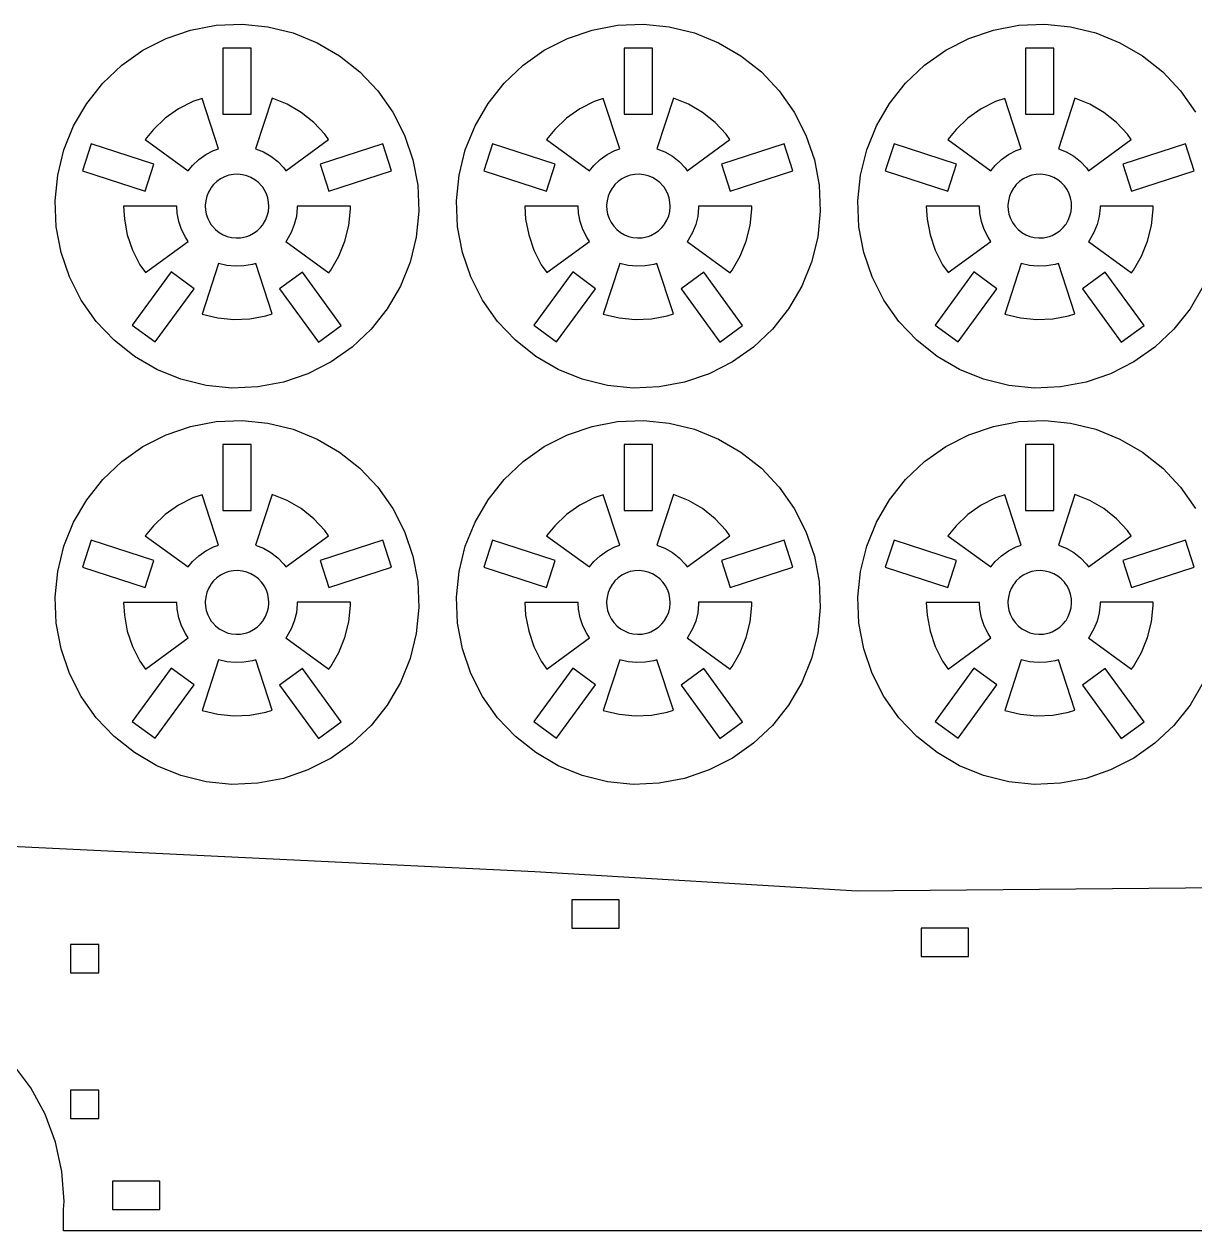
# Model space of a CAD drawing. Extents: x -3458 to 3458, y -2251 to 2251.
# Drawn here: x 851 to 2040, y 1026 to 2251 of the extents above; entities that cross this region are included whole.
import ezdxf

# ---------------------------------------------------------------- set-up
doc = ezdxf.new("R2010")
doc.units = 0
doc.header["$MEASUREMENT"] = 0
doc.layers.get('0').update_dxf_attribs({"linetype": 'CONTINUOUS'})

msp = doc.modelspace()

# ---------------------------------------------------------------- linework, layer by layer
for p, q in [((995.6, 2236.5), (1020.5, 2245)), ((1020.5, 2245), (1046.5, 2249.9)), ((1046.5, 2249.9), (1072.8, 2251.1)), ((1072.8, 2251.1), (1099, 2248.4)), ((1099, 2248.4), (1124.7, 2242.1)), ((1124.7, 2242.1), (1149.1, 2232.2)), ((1403.2, 2236.5), (1428.2, 2245)), ((1428.2, 2245), (1454.1, 2249.9)), ((1454.1, 2249.9), (1480.4, 2251.1)), ((1480.4, 2251.1), (1506.6, 2248.4)), ((1506.6, 2248.4), (1532.2, 2242.1)), ((1532.2, 2242.1), (1556.7, 2232.2)), ((1810.8, 2236.5), (1835.8, 2245)), ((1835.8, 2245), (1861.7, 2249.9)), ((1861.7, 2249.9), (1888, 2251.1)), ((1888, 2251.1), (1914.2, 2248.4)), ((1914.2, 2248.4), (1939.8, 2242.1)), ((1939.8, 2242.1), (1964.3, 2232.2)), ((972.1, 2224.5), (995.6, 2236.5)), ((1149.1, 2232.2), (1171.8, 2218.9)), ((1379.7, 2224.5), (1403.2, 2236.5)), ((1556.7, 2232.2), (1579.4, 2218.9)), ((1787.3, 2224.5), (1810.8, 2236.5)), ((1964.3, 2232.2), (1987, 2218.9)), ((950.6, 2209.3), (972.1, 2224.5)), ((1053.2, 2226.6), (1053.2, 2159.7)), ((1082, 2226.6), (1053.2, 2226.6)), ((1082, 2159.7), (1082, 2226.6)), ((1171.8, 2218.9), (1192.5, 2202.5)), ((1358.2, 2209.3), (1379.7, 2224.5)), ((1489.6, 2226.6), (1460.8, 2226.6)), ((1460.8, 2226.6), (1460.8, 2159.7)), ((1489.6, 2159.7), (1489.6, 2226.6)), ((1579.4, 2218.9), (1600.1, 2202.5)), ((1765.8, 2209.3), (1787.3, 2224.5)), ((1897.2, 2226.6), (1868.4, 2226.6)), ((1868.4, 2226.6), (1868.4, 2159.7)), ((1897.2, 2159.7), (1897.2, 2226.6)), ((1987, 2218.9), (2007.7, 2202.5)), ((931.4, 2191.2), (950.6, 2209.3)), ((1339, 2191.2), (1358.2, 2209.3)), ((1746.6, 2191.2), (1765.8, 2209.3)), ((1192.5, 2202.5), (1210.6, 2183.4)), ((1600.1, 2202.5), (1618.2, 2183.4)), ((2007.7, 2202.5), (2025.8, 2183.4)), ((915.1, 2170.6), (931.4, 2191.2)), ((1210.6, 2183.4), (1225.8, 2161.8)), ((1322.6, 2170.6), (1339, 2191.2)), ((1618.2, 2183.4), (1633.4, 2161.8)), ((1730.2, 2170.6), (1746.6, 2191.2)), ((2025.8, 2183.4), (2041, 2161.8)), ((901.7, 2147.8), (915.1, 2170.6)), ((1022.7, 2172.5), (1008.1, 2165)), ((1032.1, 2175.6), (1022.7, 2172.5)), ((1048.7, 2124.5), (1032.1, 2175.6)), ((1103.2, 2175.9), (1086.5, 2124.6)), ((1118.4, 2169.8), (1103.2, 2175.9)), ((1132.6, 2161.5), (1118.4, 2169.8)), ((1309.4, 2147.8), (1322.6, 2170.6)), ((1430.3, 2172.5), (1415.7, 2165)), ((1439.6, 2175.6), (1430.3, 2172.5)), ((1456.3, 2124.5), (1439.6, 2175.6)), ((1510.8, 2175.9), (1494.1, 2124.6)), ((1526, 2169.8), (1510.8, 2175.9)), ((1540.2, 2161.5), (1526, 2169.8)), ((1717, 2147.8), (1730.2, 2170.6)), ((1837.9, 2172.5), (1823.2, 2165)), ((1847.2, 2175.6), (1837.9, 2172.5)), ((1863.9, 2124.5), (1847.2, 2175.6)), ((1918.4, 2175.9), (1901.7, 2124.6)), ((1933.6, 2169.8), (1918.4, 2175.9)), ((1947.8, 2161.5), (1933.6, 2169.8)), ((1008.1, 2165), (994.6, 2155.5)), ((1053.2, 2159.7), (1082, 2159.7)), ((1145.5, 2151.3), (1132.6, 2161.5)), ((1225.8, 2161.8), (1237.8, 2138.3)), ((1415.7, 2165), (1402.3, 2155.5)), ((1460.8, 2159.7), (1489.6, 2159.7)), ((1553.1, 2151.3), (1540.2, 2161.5)), ((1633.4, 2161.8), (1645.4, 2138.3)), ((1823.2, 2165), (1809.8, 2155.5)), ((1868.4, 2159.7), (1897.2, 2159.7)), ((1960.7, 2151.3), (1947.8, 2161.5)), ((891.9, 2123.4), (901.7, 2147.8)), ((982.7, 2144.2), (974.4, 2134)), ((994.6, 2155.5), (982.7, 2144.2)), ((1156.8, 2139.3), (1145.5, 2151.3)), ((1299.4, 2123.4), (1309.4, 2147.8)), ((1390.3, 2144.2), (1382, 2134)), ((1402.3, 2155.5), (1390.3, 2144.2)), ((1564.4, 2139.3), (1553.1, 2151.3)), ((1707.1, 2123.4), (1717, 2147.8)), ((1797.9, 2144.2), (1789.6, 2134)), ((1809.8, 2155.5), (1797.9, 2144.2)), ((1972, 2139.3), (1960.7, 2151.3)), ((974.4, 2134), (1018.1, 2102.3)), ((1117.1, 2102.3), (1160.5, 2133.9)), ((1160.5, 2133.9), (1156.8, 2139.3)), ((1237.8, 2138.3), (1246.3, 2113.4)), ((1382, 2134), (1425.7, 2102.3)), ((1524.7, 2102.3), (1568.2, 2133.9)), ((1568.2, 2133.9), (1564.4, 2139.3)), ((1645.4, 2138.3), (1653.9, 2113.4)), ((1789.6, 2134), (1833.3, 2102.3)), ((1932.3, 2102.3), (1975.8, 2133.9)), ((1975.8, 2133.9), (1972, 2139.3)), ((885.5, 2097.8), (891.9, 2123.4)), ((919.6, 2129.5), (910.7, 2102.1)), ((983.2, 2108.9), (919.6, 2129.5)), ((1036, 2118.7), (1043.8, 2122.7)), ((1043.8, 2122.7), (1048.7, 2124.5)), ((1086.5, 2124.6), (1094.6, 2121.3)), ((1094.6, 2121.3), (1102.1, 2116.9)), ((1215.6, 2129.6), (1151.9, 2108.9)), ((1224.5, 2102.2), (1215.6, 2129.6)), ((1293.1, 2097.8), (1299.4, 2123.4)), ((1327.2, 2129.5), (1318.3, 2102.1)), ((1390.8, 2108.9), (1327.2, 2129.5)), ((1443.6, 2118.7), (1451.4, 2122.7)), ((1451.4, 2122.7), (1456.3, 2124.5)), ((1494.1, 2124.6), (1502.2, 2121.3)), ((1502.2, 2121.3), (1509.7, 2116.9)), ((1623.1, 2129.6), (1559.6, 2108.9)), ((1632.1, 2102.2), (1623.1, 2129.6)), ((1700.7, 2097.8), (1707.1, 2123.4)), ((1734.8, 2129.5), (1725.9, 2102.1)), ((1798.4, 2108.9), (1734.8, 2129.5)), ((1851.2, 2118.7), (1859, 2122.7)), ((1859, 2122.7), (1863.9, 2124.5)), ((1901.7, 2124.6), (1909.8, 2121.3)), ((1909.8, 2121.3), (1917.3, 2116.9)), ((2030.8, 2129.6), (1967.2, 2108.9)), ((2039.7, 2102.2), (2030.8, 2129.6)), ((974.4, 2081.5), (983.2, 2108.9)), ((1018.1, 2102.3), (1022.5, 2107.7)), ((1022.5, 2107.7), (1028.9, 2113.7)), ((1028.9, 2113.7), (1036, 2118.7)), ((1102.1, 2116.9), (1109, 2111.5)), ((1109, 2111.5), (1115, 2105.1)), ((1151.9, 2108.9), (1160.9, 2081.6)), ((1246.3, 2113.4), (1251.2, 2087.5)), ((1381.9, 2081.5), (1390.8, 2108.9)), ((1425.7, 2102.3), (1430.1, 2107.7)), ((1430.1, 2107.7), (1436.5, 2113.7)), ((1436.5, 2113.7), (1443.6, 2118.7)), ((1509.7, 2116.9), (1516.6, 2111.5)), ((1516.6, 2111.5), (1522.6, 2105.1)), ((1559.6, 2108.9), (1568.5, 2081.6)), ((1653.9, 2113.4), (1658.8, 2087.5)), ((1789.5, 2081.5), (1798.4, 2108.9)), ((1833.3, 2102.3), (1837.7, 2107.7)), ((1837.7, 2107.7), (1844, 2113.7)), ((1844, 2113.7), (1851.2, 2118.7)), ((1917.3, 2116.9), (1924.2, 2111.5)), ((1924.2, 2111.5), (1930.2, 2105.1)), ((1967.2, 2108.9), (1976.1, 2081.6)), ((882.9, 2071.6), (885.5, 2097.8)), ((910.7, 2102.1), (974.4, 2081.5)), ((1055, 2096.1), (1050.9, 2094)), ((1057.6, 2097.1), (1055, 2096.1)), ((1059.4, 2097.6), (1057.6, 2097.1)), ((1063.9, 2098.5), (1059.4, 2097.6)), ((1068.5, 2098.7), (1063.9, 2098.5)), ((1073.1, 2098.2), (1068.5, 2098.7)), ((1077.6, 2097.1), (1073.1, 2098.2)), ((1081.8, 2095.4), (1077.6, 2097.1)), ((1085.8, 2093), (1081.8, 2095.4)), ((1115, 2105.1), (1117.1, 2102.3)), ((1160.9, 2081.6), (1224.5, 2102.2)), ((1290.5, 2071.6), (1293.1, 2097.8)), ((1318.3, 2102.1), (1381.9, 2081.5)), ((1462.6, 2096.1), (1458.5, 2094)), ((1465.2, 2097.1), (1462.6, 2096.1)), ((1467, 2097.6), (1465.2, 2097.1)), ((1471.5, 2098.5), (1467, 2097.6)), ((1476.1, 2098.7), (1471.5, 2098.5)), ((1480.7, 2098.2), (1476.1, 2098.7)), ((1485.2, 2097.1), (1480.7, 2098.2)), ((1489.5, 2095.4), (1485.2, 2097.1)), ((1493.4, 2093), (1489.5, 2095.4)), ((1522.6, 2105.1), (1524.7, 2102.3)), ((1568.5, 2081.6), (1632.1, 2102.2)), ((1698.1, 2071.6), (1700.7, 2097.8)), ((1725.9, 2102.1), (1789.5, 2081.5)), ((1870.2, 2096.1), (1866.1, 2094)), ((1872.8, 2097.1), (1870.2, 2096.1)), ((1874.6, 2097.6), (1872.8, 2097.1)), ((1879.1, 2098.5), (1874.6, 2097.6)), ((1883.7, 2098.7), (1879.1, 2098.5)), ((1888.3, 2098.2), (1883.7, 2098.7)), ((1892.8, 2097.1), (1888.3, 2098.2)), ((1897.1, 2095.4), (1892.8, 2097.1)), ((1901.1, 2093), (1897.1, 2095.4)), ((1930.2, 2105.1), (1932.3, 2102.3)), ((1976.1, 2081.6), (2039.7, 2102.2)), ((1040.9, 2084.6), (1038.6, 2080.6)), ((1041.4, 2085.3), (1040.9, 2084.6)), ((1043.8, 2088.2), (1041.4, 2085.3)), ((1047.1, 2091.4), (1043.8, 2088.2)), ((1050.9, 2094), (1047.1, 2091.4)), ((1089.5, 2090.2), (1085.8, 2093)), ((1092.6, 2086.8), (1089.5, 2090.2)), ((1093.8, 2085.4), (1092.6, 2086.8)), ((1095.3, 2083.1), (1093.8, 2085.4)), ((1097.4, 2078.9), (1095.3, 2083.1)), ((1251.2, 2087.5), (1252.3, 2061.1)), ((1448.5, 2084.6), (1446.2, 2080.6)), ((1449.1, 2085.3), (1448.5, 2084.6)), ((1451.4, 2088.2), (1449.1, 2085.3)), ((1454.7, 2091.4), (1451.4, 2088.2)), ((1458.5, 2094), (1454.7, 2091.4)), ((1497.1, 2090.2), (1493.4, 2093)), ((1500.2, 2086.8), (1497.1, 2090.2)), ((1501.4, 2085.4), (1500.2, 2086.8)), ((1502.9, 2083.1), (1501.4, 2085.4)), ((1505, 2078.9), (1502.9, 2083.1)), ((1658.8, 2087.5), (1659.9, 2061.1)), ((1856.1, 2084.6), (1853.8, 2080.6)), ((1856.7, 2085.3), (1856.1, 2084.6)), ((1859, 2088.2), (1856.7, 2085.3)), ((1862.3, 2091.4), (1859, 2088.2)), ((1866.1, 2094), (1862.3, 2091.4)), ((1904.6, 2090.2), (1901.1, 2093)), ((1907.8, 2086.8), (1904.6, 2090.2)), ((1908.9, 2085.4), (1907.8, 2086.8)), ((1910.5, 2083.1), (1908.9, 2085.4)), ((1912.6, 2078.9), (1910.5, 2083.1)), ((884, 2045.2), (882.9, 2071.6)), ((1035.8, 2071.8), (1035.3, 2067.3)), ((1036.9, 2076.3), (1035.8, 2071.8)), ((1038.6, 2080.6), (1036.9, 2076.3)), ((1098.9, 2074.6), (1097.4, 2078.9)), ((1099.7, 2070), (1098.9, 2074.6)), ((1291.6, 2045.2), (1290.5, 2071.6)), ((1443.4, 2071.8), (1442.9, 2067.3)), ((1444.5, 2076.3), (1443.4, 2071.8)), ((1446.2, 2080.6), (1444.5, 2076.3)), ((1506.5, 2074.6), (1505, 2078.9)), ((1507.3, 2070), (1506.5, 2074.6)), ((1699.2, 2045.2), (1698.1, 2071.6)), ((1851, 2071.8), (1850.5, 2067.3)), ((1852, 2076.3), (1851, 2071.8)), ((1853.8, 2080.6), (1852, 2076.3)), ((1914.1, 2074.6), (1912.6, 2078.9)), ((1914.9, 2070), (1914.1, 2074.6)), ((952.4, 2066.3), (953.2, 2053.2)), ((1006.4, 2066.3), (952.4, 2066.3)), ((1006.8, 2059.3), (1006.4, 2066.3)), ((1008.4, 2050.8), (1006.8, 2059.3)), ((1035.3, 2067.3), (1035.3, 2066.3)), ((1035.3, 2066.3), (1035.5, 2062.7)), ((1035.5, 2062.7), (1036.4, 2058.1)), ((1036.4, 2058.1), (1037.9, 2053.7)), ((1098.3, 2056.4), (1099.5, 2060.9)), ((1099.5, 2060.9), (1099.9, 2065.4)), ((1099.9, 2066.4), (1099.7, 2070)), ((1099.9, 2065.4), (1099.9, 2066.4)), ((1128.8, 2064.6), (1127.9, 2055.9)), ((1182.8, 2066.4), (1128.8, 2066.4)), ((1128.8, 2066.4), (1128.8, 2064.6)), ((1181.1, 2046.7), (1182.8, 2063.1)), ((1182.8, 2063.1), (1182.8, 2066.4)), ((1252.3, 2061.1), (1249.7, 2034.9)), ((1414, 2066.3), (1360, 2066.3)), ((1360, 2066.3), (1360.7, 2053.2)), ((1414.4, 2059.3), (1414, 2066.3)), ((1416, 2050.8), (1414.4, 2059.3)), ((1442.9, 2067.3), (1442.9, 2066.3)), ((1442.9, 2066.3), (1443.1, 2062.7)), ((1443.1, 2062.7), (1443.9, 2058.1)), ((1443.9, 2058.1), (1445.4, 2053.7)), ((1506, 2056.4), (1507.1, 2060.9)), ((1507.1, 2060.9), (1507.5, 2065.4)), ((1507.5, 2066.4), (1507.3, 2070)), ((1507.5, 2065.4), (1507.5, 2066.4)), ((1536.4, 2064.6), (1535.5, 2055.9)), ((1590.4, 2066.4), (1536.4, 2066.4)), ((1536.4, 2066.4), (1536.4, 2064.6)), ((1588.7, 2046.7), (1590.4, 2063.1)), ((1590.4, 2063.1), (1590.4, 2066.4)), ((1659.9, 2061.1), (1657.3, 2034.9)), ((1821.6, 2066.3), (1767.6, 2066.3)), ((1767.6, 2066.3), (1768.4, 2053.2)), ((1822, 2059.3), (1821.6, 2066.3)), ((1823.6, 2050.8), (1822, 2059.3)), ((1850.5, 2067.3), (1850.5, 2066.3)), ((1850.5, 2066.3), (1850.7, 2062.7)), ((1850.7, 2062.7), (1851.5, 2058.1)), ((1851.5, 2058.1), (1853, 2053.7)), ((1913.5, 2056.4), (1914.7, 2060.9)), ((1914.7, 2060.9), (1915.1, 2065.4)), ((1915.1, 2066.4), (1914.9, 2070)), ((1915.1, 2065.4), (1915.1, 2066.4)), ((1944, 2064.6), (1943.1, 2055.9)), ((1998, 2066.4), (1944, 2066.4)), ((1944, 2066.4), (1944, 2064.6)), ((1996.4, 2046.7), (1998, 2063.1)), ((1998, 2063.1), (1998, 2066.4)), ((953.2, 2053.2), (956.2, 2037)), ((1011.2, 2042.5), (1008.4, 2050.8)), ((1037.9, 2053.7), (1039.9, 2049.6)), ((1039.9, 2049.6), (1041.5, 2047.3)), ((1041.5, 2047.3), (1042.6, 2045.9)), ((1042.6, 2045.9), (1045.8, 2042.5)), ((1091.4, 2044.5), (1093.8, 2047.4)), ((1093.8, 2047.4), (1094.3, 2048.1)), ((1094.3, 2048.1), (1096.6, 2052.1)), ((1096.6, 2052.1), (1098.3, 2056.4)), ((1125.8, 2047.5), (1122.5, 2039.4)), ((1127.9, 2055.9), (1125.8, 2047.5)), ((1177.2, 2030.8), (1181.1, 2046.7)), ((1360.7, 2053.2), (1363.8, 2037)), ((1418.9, 2042.5), (1416, 2050.8)), ((1445.4, 2053.7), (1447.5, 2049.6)), ((1447.5, 2049.6), (1449.1, 2047.3)), ((1449.1, 2047.3), (1450.2, 2045.9)), ((1450.2, 2045.9), (1453.4, 2042.5)), ((1499, 2044.5), (1501.4, 2047.4)), ((1501.4, 2047.4), (1501.9, 2048.1)), ((1501.9, 2048.1), (1504.2, 2052.1)), ((1504.2, 2052.1), (1506, 2056.4)), ((1533.4, 2047.5), (1530.1, 2039.4)), ((1535.5, 2055.9), (1533.4, 2047.5)), ((1584.8, 2030.8), (1588.7, 2046.7)), ((1588.7, 2046.7), (1588.7, 2046.7)), ((1768.4, 2053.2), (1771.4, 2037)), ((1826.4, 2042.5), (1823.6, 2050.8)), ((1853, 2053.7), (1855.1, 2049.6)), ((1855.1, 2049.6), (1856.7, 2047.3)), ((1856.7, 2047.3), (1857.8, 2045.9)), ((1857.8, 2045.9), (1861, 2042.5)), ((1906.6, 2044.5), (1909, 2047.4)), ((1909, 2047.4), (1909.5, 2048.1)), ((1909.5, 2048.1), (1911.8, 2052.1)), ((1911.8, 2052.1), (1913.5, 2056.4)), ((1941, 2047.5), (1937.7, 2039.4)), ((1943.1, 2055.9), (1941, 2047.5)), ((1992.4, 2030.8), (1996.4, 2046.7)), ((1996.4, 2046.7), (1996.4, 2046.7)), ((888.9, 2019.3), (884, 2045.2)), ((956.2, 2037), (961.5, 2021.5)), ((1015.2, 2034.7), (1011.2, 2042.5)), ((1018.1, 2030.4), (1015.2, 2034.7)), ((1045.8, 2042.5), (1049.4, 2039.7)), ((1049.4, 2039.7), (1053.4, 2037.3)), ((1053.4, 2037.3), (1057.6, 2035.6)), ((1057.6, 2035.6), (1062.1, 2034.5)), ((1062.1, 2034.5), (1066.7, 2034)), ((1066.7, 2034), (1071.3, 2034.2)), ((1071.3, 2034.2), (1075.9, 2035.1)), ((1075.9, 2035.1), (1077.6, 2035.6)), ((1077.6, 2035.6), (1080.2, 2036.6)), ((1080.2, 2036.6), (1084.3, 2038.7)), ((1084.3, 2038.7), (1088.1, 2041.3)), ((1088.1, 2041.3), (1091.4, 2044.5)), ((1122.5, 2039.4), (1118.1, 2031.8)), ((1249.7, 2034.9), (1243.4, 2009.3)), ((1296.5, 2019.3), (1291.6, 2045.2)), ((1363.8, 2037), (1369.1, 2021.5)), ((1422.8, 2034.7), (1418.9, 2042.5)), ((1425.7, 2030.4), (1422.8, 2034.7)), ((1453.4, 2042.5), (1457, 2039.7)), ((1457, 2039.7), (1461, 2037.3)), ((1461, 2037.3), (1465.2, 2035.6)), ((1465.2, 2035.6), (1469.7, 2034.5)), ((1469.7, 2034.5), (1474.3, 2034)), ((1474.3, 2034), (1478.9, 2034.2)), ((1478.9, 2034.2), (1483.4, 2035.1)), ((1483.4, 2035.1), (1485.2, 2035.6)), ((1485.2, 2035.6), (1487.8, 2036.6)), ((1487.8, 2036.6), (1491.9, 2038.7)), ((1491.9, 2038.7), (1495.7, 2041.3)), ((1495.7, 2041.3), (1499, 2044.5)), ((1530.1, 2039.4), (1525.7, 2031.8)), ((1657.3, 2034.9), (1651, 2009.3)), ((1704.1, 2019.3), (1699.2, 2045.2)), ((1771.4, 2037), (1776.7, 2021.5)), ((1830.4, 2034.7), (1826.4, 2042.5)), ((1833.3, 2030.4), (1830.4, 2034.7)), ((1861, 2042.5), (1864.6, 2039.7)), ((1864.6, 2039.7), (1868.6, 2037.3)), ((1868.6, 2037.3), (1872.8, 2035.6)), ((1872.8, 2035.6), (1877.3, 2034.5)), ((1877.3, 2034.5), (1881.9, 2034)), ((1881.9, 2034), (1886.5, 2034.2)), ((1886.5, 2034.2), (1891, 2035.1)), ((1891, 2035.1), (1892.8, 2035.6)), ((1892.8, 2035.6), (1895.4, 2036.6)), ((1895.4, 2036.6), (1899.5, 2038.7)), ((1899.5, 2038.7), (1903.3, 2041.3)), ((1903.3, 2041.3), (1906.6, 2044.5)), ((1937.7, 2039.4), (1933.3, 2031.8)), ((961.5, 2021.5), (969, 2006.8)), ((974.7, 1998.8), (1018.1, 2030.4)), ((1118.1, 2031.8), (1117.1, 2030.4)), ((1117.1, 2030.4), (1160.9, 1998.7)), ((1171, 2015.6), (1177.2, 2030.8)), ((1369.1, 2021.5), (1376.6, 2006.8)), ((1382.2, 1998.8), (1425.7, 2030.4)), ((1525.7, 2031.8), (1524.7, 2030.4)), ((1524.7, 2030.4), (1568.4, 1998.7)), ((1578.6, 2015.6), (1584.8, 2030.8)), ((1776.7, 2021.5), (1784.2, 2006.8)), ((1789.9, 1998.8), (1833.3, 2030.4)), ((1933.3, 2031.8), (1932.3, 2030.4)), ((1932.3, 2030.4), (1976, 1998.7)), ((1986.2, 2015.6), (1992.4, 2030.8)), ((897.4, 1994.4), (888.9, 2019.3)), ((1162.8, 2001.4), (1171, 2015.6)), ((1243.4, 2009.3), (1233.5, 1984.9)), ((1305, 1994.4), (1296.5, 2019.3)), ((1570.3, 2001.4), (1578.6, 2015.6)), ((1651, 2009.3), (1641.1, 1984.9)), ((1712.6, 1994.4), (1704.1, 2019.3)), ((1977.9, 2001.4), (1986.2, 2015.6)), ((1000.8, 1999.5), (961.3, 1945.5)), ((969, 2006.8), (974.7, 1998.8)), ((1024.1, 1982.5), (1000.8, 1999.5)), ((1048.7, 2008.1), (1032.1, 1956.8)), ((1057.2, 2006), (1048.7, 2008.1)), ((1065.9, 2005.2), (1057.2, 2006)), ((1074.6, 2005.6), (1065.9, 2005.2)), ((1083.2, 2007.2), (1074.6, 2005.6)), ((1086.6, 2008.1), (1083.2, 2007.2)), ((1103.2, 1957.1), (1086.6, 2008.1)), ((1134.2, 1999.3), (1110.9, 1982.4)), ((1173.5, 1945.2), (1134.2, 1999.3)), ((1160.9, 1998.7), (1162.8, 2001.4)), ((1408.5, 1999.5), (1368.9, 1945.5)), ((1376.6, 2006.8), (1382.2, 1998.8)), ((1431.7, 1982.5), (1408.5, 1999.5)), ((1456.3, 2008.1), (1439.6, 1956.8)), ((1464.8, 2006), (1456.3, 2008.1)), ((1473.5, 2005.2), (1464.8, 2006)), ((1482.2, 2005.6), (1473.5, 2005.2)), ((1490.8, 2007.2), (1482.2, 2005.6)), ((1494.1, 2008.1), (1490.8, 2007.2)), ((1510.8, 1957.1), (1494.1, 2008.1)), ((1541.8, 1999.3), (1518.5, 1982.4)), ((1581.1, 1945.2), (1541.8, 1999.3)), ((1568.4, 1998.7), (1570.3, 2001.4)), ((1816, 1999.5), (1776.6, 1945.5)), ((1784.2, 2006.8), (1789.9, 1998.8)), ((1839.3, 1982.5), (1816, 1999.5)), ((1863.9, 2008.1), (1847.2, 1956.8)), ((1872.4, 2006), (1863.9, 2008.1)), ((1881.1, 2005.2), (1872.4, 2006)), ((1889.8, 2005.6), (1881.1, 2005.2)), ((1898.4, 2007.2), (1889.8, 2005.6)), ((1901.7, 2008.1), (1898.4, 2007.2)), ((1918.4, 1957.1), (1901.7, 2008.1)), ((1949.4, 1999.3), (1926.1, 1982.4)), ((1988.7, 1945.2), (1949.4, 1999.3)), ((1976, 1998.7), (1977.9, 2001.4)), ((909.4, 1970.9), (897.4, 1994.4)), ((1233.5, 1984.9), (1220.2, 1962.1)), ((1317, 1970.9), (1305, 1994.4)), ((1641.1, 1984.9), (1627.8, 1962.1)), ((1724.6, 1970.9), (1712.6, 1994.4)), ((2048.7, 1984.9), (2035.4, 1962.1)), ((984.6, 1928.5), (1024.1, 1982.5)), ((1110.9, 1982.4), (1150.2, 1928.3)), ((1392.2, 1928.5), (1431.7, 1982.5)), ((1518.5, 1982.4), (1557.8, 1928.3)), ((1799.8, 1928.5), (1839.3, 1982.5)), ((1926.1, 1982.4), (1965.4, 1928.3)), ((924.6, 1949.3), (909.4, 1970.9)), ((1220.2, 1962.1), (1203.8, 1941.5)), ((1332.2, 1949.3), (1317, 1970.9)), ((1627.8, 1962.1), (1611.4, 1941.5)), ((1739.8, 1949.3), (1724.6, 1970.9)), ((2035.4, 1962.1), (2019, 1941.5)), ((942.7, 1930.2), (924.6, 1949.3)), ((1032.1, 1956.8), (1048, 1952.8)), ((1048, 1952.8), (1064.4, 1951.2)), ((1064.4, 1951.2), (1080.8, 1951.9)), ((1080.8, 1951.9), (1097, 1954.9)), ((1097, 1954.9), (1103.2, 1957.1)), ((1350.3, 1930.2), (1332.2, 1949.3)), ((1439.6, 1956.8), (1455.6, 1952.8)), ((1455.6, 1952.8), (1472, 1951.2)), ((1472, 1951.2), (1488.4, 1951.9)), ((1488.4, 1951.9), (1504.5, 1954.9)), ((1504.5, 1954.9), (1510.8, 1957.1)), ((1757.9, 1930.2), (1739.8, 1949.3)), ((1847.2, 1956.8), (1863.2, 1952.8)), ((1863.2, 1952.8), (1879.6, 1951.2)), ((1879.6, 1951.2), (1896, 1951.9)), ((1896, 1951.9), (1912.1, 1954.9)), ((1912.1, 1954.9), (1918.4, 1957.1)), ((961.3, 1945.5), (984.6, 1928.5)), ((1150.2, 1928.3), (1173.5, 1945.2)), ((1203.8, 1941.5), (1184.6, 1923.3)), ((1368.9, 1945.5), (1392.2, 1928.5)), ((1557.8, 1928.3), (1581.1, 1945.2)), ((1611.4, 1941.5), (1592.2, 1923.3)), ((1776.6, 1945.5), (1799.8, 1928.5)), ((1965.4, 1928.3), (1988.7, 1945.2)), ((2019, 1941.5), (1999.8, 1923.3)), ((963.4, 1913.8), (942.7, 1930.2)), ((1184.6, 1923.3), (1163.1, 1908.1)), ((1371, 1913.8), (1350.3, 1930.2)), ((1592.2, 1923.3), (1570.7, 1908.1)), ((1778.5, 1913.8), (1757.9, 1930.2)), ((1999.8, 1923.3), (1978.3, 1908.1)), ((986.1, 1900.5), (963.4, 1913.8)), ((1393.8, 1900.5), (1371, 1913.8)), ((1801.3, 1900.5), (1778.5, 1913.8)), ((1010.6, 1890.6), (986.1, 1900.5)), ((1163.1, 1908.1), (1139.6, 1896.2)), ((1418.2, 1890.6), (1393.8, 1900.5)), ((1570.7, 1908.1), (1547.2, 1896.2)), ((1825.8, 1890.6), (1801.3, 1900.5)), ((1978.3, 1908.1), (1954.8, 1896.2)), ((1036.2, 1884.3), (1010.6, 1890.6)), ((1114.7, 1887.7), (1088.8, 1882.8)), ((1139.6, 1896.2), (1114.7, 1887.7)), ((1443.8, 1884.3), (1418.2, 1890.6)), ((1522.2, 1887.7), (1496.3, 1882.8)), ((1547.2, 1896.2), (1522.2, 1887.7)), ((1851.4, 1884.3), (1825.8, 1890.6)), ((1929.8, 1887.7), (1903.9, 1882.8)), ((1954.8, 1896.2), (1929.8, 1887.7)), ((1062.4, 1881.6), (1036.2, 1884.3)), ((1088.8, 1882.8), (1062.4, 1881.6)), ((1470, 1881.6), (1443.8, 1884.3)), ((1496.3, 1882.8), (1470, 1881.6)), ((1877.6, 1881.6), (1851.4, 1884.3)), ((1903.9, 1882.8), (1877.6, 1881.6)), ((995.6, 1834.2), (1020.5, 1842.7)), ((1020.5, 1842.7), (1046.5, 1847.6)), ((1046.5, 1847.6), (1072.8, 1848.7)), ((1072.8, 1848.7), (1099, 1846.1)), ((1099, 1846.1), (1124.7, 1839.8)), ((1124.7, 1839.8), (1149.1, 1829.9)), ((1403.2, 1834.2), (1428.2, 1842.7)), ((1428.2, 1842.7), (1454.1, 1847.6)), ((1454.1, 1847.6), (1480.4, 1848.7)), ((1480.4, 1848.7), (1506.6, 1846.1)), ((1506.6, 1846.1), (1532.2, 1839.8)), ((1532.2, 1839.8), (1556.7, 1829.9)), ((1810.8, 1834.2), (1835.8, 1842.7)), ((1835.8, 1842.7), (1861.7, 1847.6)), ((1861.7, 1847.6), (1888, 1848.7)), ((1888, 1848.7), (1914.2, 1846.1)), ((1914.2, 1846.1), (1939.8, 1839.8)), ((1939.8, 1839.8), (1964.3, 1829.9)), ((972.1, 1822.2), (995.6, 1834.2)), ((1149.1, 1829.9), (1171.8, 1816.6)), ((1379.7, 1822.2), (1403.2, 1834.2)), ((1556.7, 1829.9), (1579.4, 1816.6)), ((1787.3, 1822.2), (1810.8, 1834.2)), ((1964.3, 1829.9), (1987, 1816.6)), ((950.6, 1807), (972.1, 1822.2)), ((1082, 1824.3), (1053.2, 1824.3)), ((1053.2, 1824.3), (1053.2, 1757.4)), ((1082, 1757.4), (1082, 1824.3)), ((1171.8, 1816.6), (1192.5, 1800.2)), ((1358.2, 1807), (1379.7, 1822.2)), ((1489.6, 1824.3), (1460.8, 1824.3)), ((1460.8, 1824.3), (1460.8, 1757.4)), ((1489.6, 1757.4), (1489.6, 1824.3)), ((1579.4, 1816.6), (1600.1, 1800.2)), ((1765.8, 1807), (1787.3, 1822.2)), ((1897.2, 1824.3), (1868.4, 1824.3)), ((1868.4, 1824.3), (1868.4, 1757.4)), ((1897.2, 1757.4), (1897.2, 1824.3)), ((1987, 1816.6), (2007.7, 1800.2)), ((931.4, 1788.9), (950.6, 1807)), ((1339, 1788.9), (1358.2, 1807)), ((1746.6, 1788.9), (1765.8, 1807)), ((915.1, 1768.3), (931.4, 1788.9)), ((1192.5, 1800.2), (1210.6, 1781.1)), ((1322.6, 1768.3), (1339, 1788.9)), ((1600.1, 1800.2), (1618.2, 1781.1)), ((1730.2, 1768.3), (1746.6, 1788.9)), ((2007.7, 1800.2), (2025.8, 1781.1)), ((1210.6, 1781.1), (1225.8, 1759.5)), ((1618.2, 1781.1), (1633.4, 1759.5)), ((2025.8, 1781.1), (2041, 1759.5)), ((901.7, 1745.5), (915.1, 1768.3)), ((1022.7, 1770.1), (1008.1, 1762.7)), ((1032.1, 1773.3), (1022.7, 1770.1)), ((1048.7, 1722.2), (1032.1, 1773.3)), ((1103.2, 1773.6), (1086.5, 1722.2)), ((1118.4, 1767.4), (1103.2, 1773.6)), ((1132.6, 1759.2), (1118.4, 1767.4)), ((1309.4, 1745.5), (1322.6, 1768.3)), ((1430.3, 1770.1), (1415.7, 1762.7)), ((1439.6, 1773.3), (1430.3, 1770.1)), ((1456.3, 1722.2), (1439.6, 1773.3)), ((1510.8, 1773.6), (1494.1, 1722.2)), ((1526, 1767.4), (1510.8, 1773.6)), ((1540.2, 1759.2), (1526, 1767.4)), ((1717, 1745.5), (1730.2, 1768.3)), ((1837.9, 1770.1), (1823.2, 1762.7)), ((1847.2, 1773.3), (1837.9, 1770.1)), ((1863.9, 1722.2), (1847.2, 1773.3)), ((1918.4, 1773.6), (1901.7, 1722.2)), ((1933.6, 1767.4), (1918.4, 1773.6)), ((1947.8, 1759.2), (1933.6, 1767.4)), ((994.6, 1753.2), (982.7, 1741.9)), ((1008.1, 1762.7), (994.6, 1753.2)), ((1053.2, 1757.4), (1082, 1757.4)), ((1145.5, 1748.9), (1132.6, 1759.2)), ((1225.8, 1759.5), (1237.8, 1736)), ((1402.3, 1753.2), (1390.3, 1741.9)), ((1415.7, 1762.7), (1402.3, 1753.2)), ((1460.8, 1757.4), (1489.6, 1757.4)), ((1553.1, 1748.9), (1540.2, 1759.2)), ((1633.4, 1759.5), (1645.4, 1736)), ((1809.8, 1753.2), (1797.9, 1741.9)), ((1823.2, 1762.7), (1809.8, 1753.2)), ((1868.4, 1757.4), (1897.2, 1757.4)), ((1960.7, 1748.9), (1947.8, 1759.2)), ((891.9, 1721.1), (901.7, 1745.5)), ((982.7, 1741.9), (974.4, 1731.7)), ((1156.8, 1737), (1145.5, 1748.9)), ((1299.4, 1721.1), (1309.4, 1745.5)), ((1390.3, 1741.9), (1382, 1731.7)), ((1564.4, 1737), (1553.1, 1748.9)), ((1707.1, 1721.1), (1717, 1745.5)), ((1797.9, 1741.9), (1789.6, 1731.7)), ((1972, 1737), (1960.7, 1748.9)), ((974.4, 1731.7), (1018.1, 1700)), ((1117.1, 1700), (1160.5, 1731.6)), ((1215.6, 1727.3), (1151.9, 1706.6)), ((1160.5, 1731.6), (1156.8, 1737)), ((1224.5, 1699.9), (1215.6, 1727.3)), ((1237.8, 1736), (1246.3, 1711.1)), ((1382, 1731.7), (1425.7, 1700)), ((1524.7, 1700), (1568.2, 1731.6)), ((1623.1, 1727.3), (1559.6, 1706.6)), ((1568.2, 1731.6), (1564.4, 1737)), ((1632.1, 1699.9), (1623.1, 1727.3)), ((1645.4, 1736), (1653.9, 1711.1)), ((1789.6, 1731.7), (1833.3, 1700)), ((1932.3, 1700), (1975.8, 1731.6)), ((2030.8, 1727.3), (1967.2, 1706.6)), ((1975.8, 1731.6), (1972, 1737)), ((2039.7, 1699.9), (2030.8, 1727.3)), ((885.5, 1695.5), (891.9, 1721.1)), ((919.6, 1727.2), (910.7, 1699.8)), ((983.2, 1706.5), (919.6, 1727.2)), ((1028.9, 1711.4), (1036, 1716.4)), ((1036, 1716.4), (1043.8, 1720.4)), ((1043.8, 1720.4), (1048.7, 1722.2)), ((1086.5, 1722.2), (1094.6, 1719)), ((1094.6, 1719), (1102.1, 1714.6)), ((1293.1, 1695.5), (1299.4, 1721.1)), ((1327.2, 1727.2), (1318.3, 1699.8)), ((1390.8, 1706.5), (1327.2, 1727.2)), ((1436.5, 1711.4), (1443.6, 1716.4)), ((1443.6, 1716.4), (1451.4, 1720.4)), ((1451.4, 1720.4), (1456.3, 1722.2)), ((1494.1, 1722.2), (1502.2, 1719)), ((1502.2, 1719), (1509.7, 1714.6)), ((1700.7, 1695.5), (1707.1, 1721.1)), ((1734.8, 1727.2), (1725.9, 1699.8)), ((1798.4, 1706.5), (1734.8, 1727.2)), ((1844, 1711.4), (1851.2, 1716.4)), ((1851.2, 1716.4), (1859, 1720.4)), ((1859, 1720.4), (1863.9, 1722.2)), ((1901.7, 1722.2), (1909.8, 1719)), ((1909.8, 1719), (1917.3, 1714.6)), ((974.4, 1679.2), (983.2, 1706.5)), ((1018.1, 1700), (1022.5, 1705.4)), ((1022.5, 1705.4), (1028.9, 1711.4)), ((1102.1, 1714.6), (1109, 1709.1)), ((1109, 1709.1), (1115, 1702.8)), ((1151.9, 1706.6), (1160.9, 1679.2)), ((1246.3, 1711.1), (1251.2, 1685.2)), ((1381.9, 1679.2), (1390.8, 1706.5)), ((1425.7, 1700), (1430.1, 1705.4)), ((1430.1, 1705.4), (1436.5, 1711.4)), ((1509.7, 1714.6), (1516.6, 1709.1)), ((1516.6, 1709.1), (1522.6, 1702.8)), ((1559.6, 1706.6), (1568.5, 1679.2)), ((1653.9, 1711.1), (1658.8, 1685.2)), ((1789.5, 1679.2), (1798.4, 1706.5)), ((1833.3, 1700), (1837.7, 1705.4)), ((1837.7, 1705.4), (1844, 1711.4)), ((1917.3, 1714.6), (1924.2, 1709.1)), ((1924.2, 1709.1), (1930.2, 1702.8)), ((1967.2, 1706.6), (1976.1, 1679.2)), ((882.9, 1669.2), (885.5, 1695.5)), ((910.7, 1699.8), (974.4, 1679.2)), ((1050.9, 1691.7), (1047.1, 1689)), ((1055, 1693.8), (1050.9, 1691.7)), ((1057.6, 1694.8), (1055, 1693.8)), ((1059.4, 1695.3), (1057.6, 1694.8)), ((1063.9, 1696.1), (1059.4, 1695.3)), ((1068.5, 1696.3), (1063.9, 1696.1)), ((1073.1, 1695.9), (1068.5, 1696.3)), ((1077.6, 1694.8), (1073.1, 1695.9)), ((1081.8, 1693), (1077.6, 1694.8)), ((1085.8, 1690.7), (1081.8, 1693)), ((1089.5, 1687.9), (1085.8, 1690.7)), ((1115, 1702.8), (1117.1, 1700)), ((1160.9, 1679.2), (1224.5, 1699.9)), ((1290.5, 1669.2), (1293.1, 1695.5)), ((1318.3, 1699.8), (1381.9, 1679.2)), ((1458.5, 1691.7), (1454.7, 1689)), ((1462.6, 1693.8), (1458.5, 1691.7)), ((1465.2, 1694.8), (1462.6, 1693.8)), ((1467, 1695.3), (1465.2, 1694.8)), ((1471.5, 1696.1), (1467, 1695.3)), ((1476.1, 1696.3), (1471.5, 1696.1)), ((1480.7, 1695.9), (1476.1, 1696.3)), ((1485.2, 1694.8), (1480.7, 1695.9)), ((1489.5, 1693), (1485.2, 1694.8)), ((1493.4, 1690.7), (1489.5, 1693)), ((1497.1, 1687.9), (1493.4, 1690.7)), ((1522.6, 1702.8), (1524.7, 1700)), ((1568.5, 1679.2), (1632.1, 1699.9)), ((1698.1, 1669.2), (1700.7, 1695.5)), ((1725.9, 1699.8), (1789.5, 1679.2)), ((1866.1, 1691.7), (1862.3, 1689)), ((1870.2, 1693.8), (1866.1, 1691.7)), ((1872.8, 1694.8), (1870.2, 1693.8)), ((1874.6, 1695.3), (1872.8, 1694.8)), ((1879.1, 1696.1), (1874.6, 1695.3)), ((1883.7, 1696.3), (1879.1, 1696.1)), ((1888.3, 1695.9), (1883.7, 1696.3)), ((1892.8, 1694.8), (1888.3, 1695.9)), ((1897.1, 1693), (1892.8, 1694.8)), ((1901.1, 1690.7), (1897.1, 1693)), ((1904.6, 1687.9), (1901.1, 1690.7)), ((1930.2, 1702.8), (1932.3, 1700)), ((1976.1, 1679.2), (2039.7, 1699.9)), ((1040.9, 1682.3), (1038.6, 1678.3)), ((1041.4, 1683), (1040.9, 1682.3)), ((1043.8, 1685.9), (1041.4, 1683)), ((1047.1, 1689), (1043.8, 1685.9)), ((1092.6, 1684.5), (1089.5, 1687.9)), ((1093.8, 1683), (1092.6, 1684.5)), ((1095.3, 1680.7), (1093.8, 1683)), ((1097.4, 1676.6), (1095.3, 1680.7)), ((1251.2, 1685.2), (1252.3, 1658.8)), ((1448.5, 1682.3), (1446.2, 1678.3)), ((1449.1, 1683), (1448.5, 1682.3)), ((1451.4, 1685.9), (1449.1, 1683)), ((1454.7, 1689), (1451.4, 1685.9)), ((1500.2, 1684.5), (1497.1, 1687.9)), ((1501.4, 1683), (1500.2, 1684.5)), ((1502.9, 1680.7), (1501.4, 1683)), ((1505, 1676.6), (1502.9, 1680.7)), ((1658.8, 1685.2), (1659.9, 1658.8)), ((1856.1, 1682.3), (1853.8, 1678.3)), ((1856.7, 1683), (1856.1, 1682.3)), ((1859, 1685.9), (1856.7, 1683)), ((1862.3, 1689), (1859, 1685.9)), ((1907.8, 1684.5), (1904.6, 1687.9)), ((1908.9, 1683), (1907.8, 1684.5)), ((1910.5, 1680.7), (1908.9, 1683)), ((1912.6, 1676.6), (1910.5, 1680.7)), ((884, 1642.9), (882.9, 1669.2)), ((1035.8, 1669.5), (1035.3, 1664.9)), ((1036.9, 1674), (1035.8, 1669.5)), ((1038.6, 1678.3), (1036.9, 1674)), ((1098.9, 1672.3), (1097.4, 1676.6)), ((1099.7, 1667.7), (1098.9, 1672.3)), ((1099.9, 1664), (1099.7, 1667.7)), ((1291.6, 1642.9), (1290.5, 1669.2)), ((1443.4, 1669.5), (1442.9, 1664.9)), ((1444.5, 1674), (1443.4, 1669.5)), ((1446.2, 1678.3), (1444.5, 1674)), ((1506.5, 1672.3), (1505, 1676.6)), ((1507.3, 1667.7), (1506.5, 1672.3)), ((1507.5, 1664), (1507.3, 1667.7)), ((1699.2, 1642.9), (1698.1, 1669.2)), ((1851, 1669.5), (1850.5, 1664.9)), ((1852, 1674), (1851, 1669.5)), ((1853.8, 1678.3), (1852, 1674)), ((1914.1, 1672.3), (1912.6, 1676.6)), ((1914.9, 1667.7), (1914.1, 1672.3)), ((1915.1, 1664), (1914.9, 1667.7)), ((1006.4, 1664), (952.4, 1664)), ((952.4, 1664), (953.2, 1650.9)), ((1006.8, 1657), (1006.4, 1664)), ((1008.4, 1648.4), (1006.8, 1657)), ((1035.3, 1664.9), (1035.3, 1664)), ((1035.3, 1664), (1035.5, 1660.3)), ((1035.5, 1660.3), (1036.4, 1655.8)), ((1036.4, 1655.8), (1037.9, 1651.4)), ((1096.6, 1649.8), (1098.3, 1654.1)), ((1098.3, 1654.1), (1099.5, 1658.5)), ((1099.5, 1658.5), (1099.9, 1663.1)), ((1099.9, 1663.1), (1099.9, 1664)), ((1128.8, 1662.3), (1127.9, 1653.6)), ((1182.8, 1664.1), (1128.8, 1664.1)), ((1128.8, 1664.1), (1128.8, 1662.3)), ((1181.1, 1644.4), (1182.8, 1660.8)), ((1182.8, 1660.8), (1182.8, 1664.1)), ((1252.3, 1658.8), (1249.7, 1632.6)), ((1360, 1664), (1360.7, 1650.9)), ((1414, 1664), (1360, 1664)), ((1414.4, 1657), (1414, 1664)), ((1416, 1648.4), (1414.4, 1657)), ((1442.9, 1664.9), (1442.9, 1664)), ((1442.9, 1664), (1443.1, 1660.3)), ((1443.1, 1660.3), (1443.9, 1655.8)), ((1443.9, 1655.8), (1445.4, 1651.4)), ((1504.2, 1649.8), (1506, 1654.1)), ((1506, 1654.1), (1507.1, 1658.5)), ((1507.1, 1658.5), (1507.5, 1663.1)), ((1507.5, 1663.1), (1507.5, 1664)), ((1536.4, 1662.3), (1535.5, 1653.6)), ((1536.4, 1664.1), (1536.4, 1662.3)), ((1590.4, 1664.1), (1536.4, 1664.1)), ((1588.7, 1644.4), (1590.4, 1660.8)), ((1590.4, 1660.8), (1590.4, 1664.1)), ((1659.9, 1658.8), (1657.3, 1632.6)), ((1821.6, 1664), (1767.6, 1664)), ((1767.6, 1664), (1768.4, 1650.9)), ((1822, 1657), (1821.6, 1664)), ((1823.6, 1648.4), (1822, 1657)), ((1850.5, 1664.9), (1850.5, 1664)), ((1850.5, 1664), (1850.7, 1660.3)), ((1850.7, 1660.3), (1851.5, 1655.8)), ((1851.5, 1655.8), (1853, 1651.4)), ((1911.8, 1649.8), (1913.5, 1654.1)), ((1913.5, 1654.1), (1914.7, 1658.5)), ((1914.7, 1658.5), (1915.1, 1663.1)), ((1915.1, 1663.1), (1915.1, 1664)), ((1944, 1662.3), (1943.1, 1653.6)), ((1998, 1664.1), (1944, 1664.1)), ((1944, 1664.1), (1944, 1662.3)), ((1996.4, 1644.4), (1998, 1660.8)), ((1998, 1660.8), (1998, 1664.1)), ((1998, 1660.8), (1998, 1660.8)), ((888.9, 1617), (884, 1642.9)), ((953.2, 1650.9), (956.2, 1634.7)), ((1011.2, 1640.2), (1008.4, 1648.4)), ((1037.9, 1651.4), (1039.9, 1647.3)), ((1039.9, 1647.3), (1041.5, 1645)), ((1041.5, 1645), (1042.6, 1643.6)), ((1042.6, 1643.6), (1045.8, 1640.2)), ((1088.1, 1639), (1091.4, 1642.2)), ((1091.4, 1642.2), (1093.8, 1645)), ((1093.8, 1645), (1094.3, 1645.8)), ((1094.3, 1645.8), (1096.6, 1649.8)), ((1125.8, 1645.1), (1122.5, 1637.1)), ((1127.9, 1653.6), (1125.8, 1645.1)), ((1177.2, 1628.5), (1181.1, 1644.4)), ((1296.5, 1617), (1291.6, 1642.9)), ((1360.7, 1650.9), (1363.8, 1634.7)), ((1418.9, 1640.2), (1416, 1648.4)), ((1445.4, 1651.4), (1447.5, 1647.3)), ((1447.5, 1647.3), (1449.1, 1645)), ((1449.1, 1645), (1450.2, 1643.6)), ((1450.2, 1643.6), (1453.4, 1640.2)), ((1495.7, 1639), (1499, 1642.2)), ((1499, 1642.2), (1501.4, 1645)), ((1501.4, 1645), (1501.9, 1645.8)), ((1501.9, 1645.8), (1504.2, 1649.8)), ((1533.4, 1645.1), (1530.1, 1637.1)), ((1535.5, 1653.6), (1533.4, 1645.1)), ((1584.8, 1628.5), (1588.7, 1644.4)), ((1588.7, 1644.4), (1588.7, 1644.4)), ((1704.1, 1617), (1699.2, 1642.9)), ((1768.4, 1650.9), (1771.4, 1634.7)), ((1826.4, 1640.2), (1823.6, 1648.4)), ((1853, 1651.4), (1855.1, 1647.3)), ((1855.1, 1647.3), (1856.7, 1645)), ((1856.7, 1645), (1857.8, 1643.6)), ((1857.8, 1643.6), (1861, 1640.2)), ((1903.3, 1639), (1906.6, 1642.2)), ((1906.6, 1642.2), (1909, 1645)), ((1909, 1645), (1909.5, 1645.8)), ((1909.5, 1645.8), (1911.8, 1649.8)), ((1941, 1645.1), (1937.7, 1637.1)), ((1943.1, 1653.6), (1941, 1645.1)), ((1992.4, 1628.5), (1996.4, 1644.4)), ((956.2, 1634.7), (961.5, 1619.1)), ((1015.2, 1632.4), (1011.2, 1640.2)), ((1018.1, 1628), (1015.2, 1632.4)), ((1045.8, 1640.2), (1049.4, 1637.3)), ((1049.4, 1637.3), (1053.4, 1635)), ((1053.4, 1635), (1057.6, 1633.3)), ((1057.6, 1633.3), (1062.1, 1632.2)), ((1062.1, 1632.2), (1066.7, 1631.7)), ((1066.7, 1631.7), (1071.3, 1631.9)), ((1071.3, 1631.9), (1075.9, 1632.8)), ((1075.9, 1632.8), (1077.6, 1633.3)), ((1077.6, 1633.3), (1080.2, 1634.3)), ((1080.2, 1634.3), (1084.3, 1636.4)), ((1084.3, 1636.4), (1088.1, 1639)), ((1118.1, 1629.5), (1117.1, 1628.1)), ((1122.5, 1637.1), (1118.1, 1629.5)), ((1249.7, 1632.6), (1243.4, 1607)), ((1363.8, 1634.7), (1369.1, 1619.1)), ((1422.8, 1632.4), (1418.9, 1640.2)), ((1425.7, 1628), (1422.8, 1632.4)), ((1453.4, 1640.2), (1457, 1637.3)), ((1457, 1637.3), (1461, 1635)), ((1461, 1635), (1465.2, 1633.3)), ((1465.2, 1633.3), (1469.7, 1632.2)), ((1469.7, 1632.2), (1474.3, 1631.7)), ((1474.3, 1631.7), (1478.9, 1631.9)), ((1478.9, 1631.9), (1483.4, 1632.8)), ((1483.4, 1632.8), (1485.2, 1633.3)), ((1485.2, 1633.3), (1487.8, 1634.3)), ((1487.8, 1634.3), (1491.9, 1636.4)), ((1491.9, 1636.4), (1495.7, 1639)), ((1525.7, 1629.5), (1524.7, 1628.1)), ((1530.1, 1637.1), (1525.7, 1629.5)), ((1657.3, 1632.6), (1651, 1607)), ((1771.4, 1634.7), (1776.7, 1619.1)), ((1830.4, 1632.4), (1826.4, 1640.2)), ((1833.3, 1628), (1830.4, 1632.4)), ((1861, 1640.2), (1864.6, 1637.3)), ((1864.6, 1637.3), (1868.6, 1635)), ((1868.6, 1635), (1872.8, 1633.3)), ((1872.8, 1633.3), (1877.3, 1632.2)), ((1877.3, 1632.2), (1881.9, 1631.7)), ((1881.9, 1631.7), (1886.5, 1631.9)), ((1886.5, 1631.9), (1891, 1632.8)), ((1891, 1632.8), (1892.8, 1633.3)), ((1892.8, 1633.3), (1895.4, 1634.3)), ((1895.4, 1634.3), (1899.5, 1636.4)), ((1899.5, 1636.4), (1903.3, 1639)), ((1933.3, 1629.5), (1932.3, 1628.1)), ((1937.7, 1637.1), (1933.3, 1629.5)), ((961.5, 1619.1), (969, 1604.5)), ((974.7, 1596.4), (1018.1, 1628)), ((1117.1, 1628.1), (1160.9, 1596.3)), ((1171, 1613.2), (1177.2, 1628.5)), ((1369.1, 1619.1), (1376.6, 1604.5)), ((1382.2, 1596.4), (1425.7, 1628)), ((1524.7, 1628.1), (1568.4, 1596.3)), ((1578.6, 1613.2), (1584.8, 1628.5)), ((1776.7, 1619.1), (1784.2, 1604.5)), ((1789.9, 1596.4), (1833.3, 1628)), ((1932.3, 1628.1), (1976, 1596.3)), ((1986.2, 1613.2), (1992.4, 1628.5)), ((897.4, 1592), (888.9, 1617)), ((1048.7, 1605.8), (1032.1, 1554.4)), ((1057.2, 1603.7), (1048.7, 1605.8)), ((1083.2, 1604.8), (1074.6, 1603.2)), ((1086.6, 1605.8), (1083.2, 1604.8)), ((1103.2, 1554.7), (1086.6, 1605.8)), ((1162.8, 1599), (1171, 1613.2)), ((1243.4, 1607), (1233.5, 1582.6)), ((1305, 1592), (1296.5, 1617)), ((1456.3, 1605.8), (1439.6, 1554.4)), ((1464.8, 1603.7), (1456.3, 1605.8)), ((1490.8, 1604.8), (1482.2, 1603.2)), ((1494.1, 1605.8), (1490.8, 1604.8)), ((1510.8, 1554.7), (1494.1, 1605.8)), ((1570.3, 1599), (1578.6, 1613.2)), ((1651, 1607), (1641.1, 1582.6)), ((1712.6, 1592), (1704.1, 1617)), ((1863.9, 1605.8), (1847.2, 1554.4)), ((1872.4, 1603.7), (1863.9, 1605.8)), ((1898.4, 1604.8), (1889.8, 1603.2)), ((1901.7, 1605.8), (1898.4, 1604.8)), ((1918.4, 1554.7), (1901.7, 1605.8)), ((1977.9, 1599), (1986.2, 1613.2)), ((1000.8, 1597.2), (961.3, 1543.2)), ((969, 1604.5), (974.7, 1596.4)), ((1024.1, 1580.2), (1000.8, 1597.2)), ((1065.9, 1602.9), (1057.2, 1603.7)), ((1074.6, 1603.2), (1065.9, 1602.9)), ((1134.2, 1597), (1110.9, 1580)), ((1173.5, 1542.9), (1134.2, 1597)), ((1160.9, 1596.3), (1162.8, 1599)), ((1408.5, 1597.2), (1368.9, 1543.2)), ((1376.6, 1604.5), (1382.2, 1596.4)), ((1431.7, 1580.2), (1408.5, 1597.2)), ((1473.5, 1602.9), (1464.8, 1603.7)), ((1482.2, 1603.2), (1473.5, 1602.9)), ((1541.8, 1597), (1518.5, 1580)), ((1581.1, 1542.9), (1541.8, 1597)), ((1568.4, 1596.3), (1570.3, 1599)), ((1816, 1597.2), (1776.6, 1543.2)), ((1784.2, 1604.5), (1789.9, 1596.4)), ((1839.3, 1580.2), (1816, 1597.2)), ((1881.1, 1602.9), (1872.4, 1603.7)), ((1889.8, 1603.2), (1881.1, 1602.9)), ((1949.4, 1597), (1926.1, 1580)), ((1988.7, 1542.9), (1949.4, 1597)), ((1976, 1596.3), (1977.9, 1599)), ((909.4, 1568.5), (897.4, 1592)), ((1233.5, 1582.6), (1220.2, 1559.8)), ((1317, 1568.5), (1305, 1592)), ((1641.1, 1582.6), (1627.8, 1559.8)), ((1724.6, 1568.5), (1712.6, 1592)), ((2048.7, 1582.6), (2035.4, 1559.8)), ((924.6, 1547), (909.4, 1568.5)), ((984.6, 1526.2), (1024.1, 1580.2)), ((1110.9, 1580), (1150.2, 1525.9)), ((1332.2, 1547), (1317, 1568.5)), ((1392.2, 1526.2), (1431.7, 1580.2)), ((1518.5, 1580), (1557.8, 1525.9)), ((1739.8, 1547), (1724.6, 1568.5)), ((1799.8, 1526.2), (1839.3, 1580.2)), ((1926.1, 1580), (1965.4, 1525.9)), ((1220.2, 1559.8), (1203.8, 1539.1)), ((1627.8, 1559.8), (1611.4, 1539.1)), ((2035.4, 1559.8), (2019, 1539.1)), ((942.7, 1527.9), (924.6, 1547)), ((1032.1, 1554.4), (1048, 1550.5)), ((1048, 1550.5), (1064.4, 1548.9)), ((1064.4, 1548.9), (1080.8, 1549.6)), ((1080.8, 1549.6), (1097, 1552.6)), ((1097, 1552.6), (1103.2, 1554.7)), ((1350.3, 1527.9), (1332.2, 1547)), ((1439.6, 1554.4), (1455.6, 1550.5)), ((1455.6, 1550.5), (1472, 1548.9)), ((1472, 1548.9), (1488.4, 1549.6)), ((1488.4, 1549.6), (1504.5, 1552.6)), ((1504.5, 1552.6), (1510.8, 1554.7)), ((1757.9, 1527.9), (1739.8, 1547)), ((1847.2, 1554.4), (1863.2, 1550.5)), ((1863.2, 1550.5), (1879.6, 1548.9)), ((1879.6, 1548.9), (1896, 1549.6)), ((1896, 1549.6), (1912.1, 1552.6)), ((1912.1, 1552.6), (1918.4, 1554.7)), ((961.3, 1543.2), (984.6, 1526.2)), ((1150.2, 1525.9), (1173.5, 1542.9)), ((1203.8, 1539.1), (1184.6, 1521)), ((1368.9, 1543.2), (1392.2, 1526.2)), ((1557.8, 1525.9), (1581.1, 1542.9)), ((1611.4, 1539.1), (1592.2, 1521)), ((1776.6, 1543.2), (1799.8, 1526.2)), ((1965.4, 1525.9), (1988.7, 1542.9)), ((2019, 1539.1), (1999.8, 1521)), ((963.4, 1511.5), (942.7, 1527.9)), ((1184.6, 1521), (1163.1, 1505.8)), ((1371, 1511.5), (1350.3, 1527.9)), ((1592.2, 1521), (1570.7, 1505.8)), ((1778.5, 1511.5), (1757.9, 1527.9)), ((1999.8, 1521), (1978.3, 1505.8)), ((986.1, 1498.2), (963.4, 1511.5)), ((1393.8, 1498.2), (1371, 1511.5)), ((1801.3, 1498.2), (1778.5, 1511.5)), ((1010.6, 1488.3), (986.1, 1498.2)), ((1163.1, 1505.8), (1139.6, 1493.9)), ((1418.2, 1488.3), (1393.8, 1498.2)), ((1570.7, 1505.8), (1547.2, 1493.9)), ((1825.8, 1488.3), (1801.3, 1498.2)), ((1978.3, 1505.8), (1954.8, 1493.9)), ((1036.2, 1481.9), (1010.6, 1488.3)), ((1114.7, 1485.3), (1088.8, 1480.5)), ((1139.6, 1493.9), (1114.7, 1485.3)), ((1443.8, 1481.9), (1418.2, 1488.3)), ((1522.2, 1485.3), (1496.3, 1480.5)), ((1547.2, 1493.9), (1522.2, 1485.3)), ((1851.4, 1481.9), (1825.8, 1488.3)), ((1929.8, 1485.3), (1903.9, 1480.5)), ((1954.8, 1493.9), (1929.8, 1485.3)), ((1062.4, 1479.3), (1036.2, 1481.9)), ((1088.8, 1480.5), (1062.4, 1479.3)), ((1470, 1479.3), (1443.8, 1481.9)), ((1496.3, 1480.5), (1470, 1479.3)), ((1877.6, 1479.3), (1851.4, 1481.9)), ((1903.9, 1480.5), (1877.6, 1479.3)), ((-131.1, 1463.2), (1370.1, 1390.8)), ((1370.1, 1390.8), (1697.3, 1371.3)), ((1697.3, 1371.3), (2138.7, 1375.4)), ((1455.7, 1362), (1407.7, 1362)), ((1407.7, 1362), (1407.7, 1333.2)), ((1455.7, 1333.2), (1455.7, 1362)), ((1407.7, 1333.2), (1455.7, 1333.2)), ((1810.4, 1333.2), (1762.4, 1333.2)), ((1762.4, 1333.2), (1762.4, 1304.4)), ((1810.4, 1304.4), (1810.4, 1333.2)), ((898.4, 1316.9), (898.4, 1288.1)), ((927.2, 1316.9), (898.4, 1316.9)), ((927.2, 1288.1), (927.2, 1316.9)), ((1762.4, 1304.4), (1810.4, 1304.4)), ((898.4, 1288.1), (927.2, 1288.1)), ((858.1, 1171.3), (839.9, 1195.6)), ((872.7, 1144.6), (858.1, 1171.3)), ((898.4, 1169), (898.4, 1140.2)), ((927.2, 1169), (898.4, 1169)), ((927.2, 1140.2), (927.2, 1169)), ((883.3, 1116.1), (872.7, 1144.6)), ((898.4, 1140.2), (927.2, 1140.2)), ((889.8, 1086.3), (883.3, 1116.1)), ((892, 1056), (889.8, 1086.3)), ((989.2, 1076.6), (941.2, 1076.6)), ((941.2, 1076.6), (941.2, 1047.7)), ((989.2, 1047.7), (989.2, 1076.6)), ((891.4, 1047.7), (892, 1056)), ((891.4, 1026), (891.4, 1047.7)), ((941.2, 1047.7), (989.2, 1047.7)), ((2179.1, 1026), (891.4, 1026))]:
    msp.add_line(p, q)

doc.saveas('drawing.dxf')
